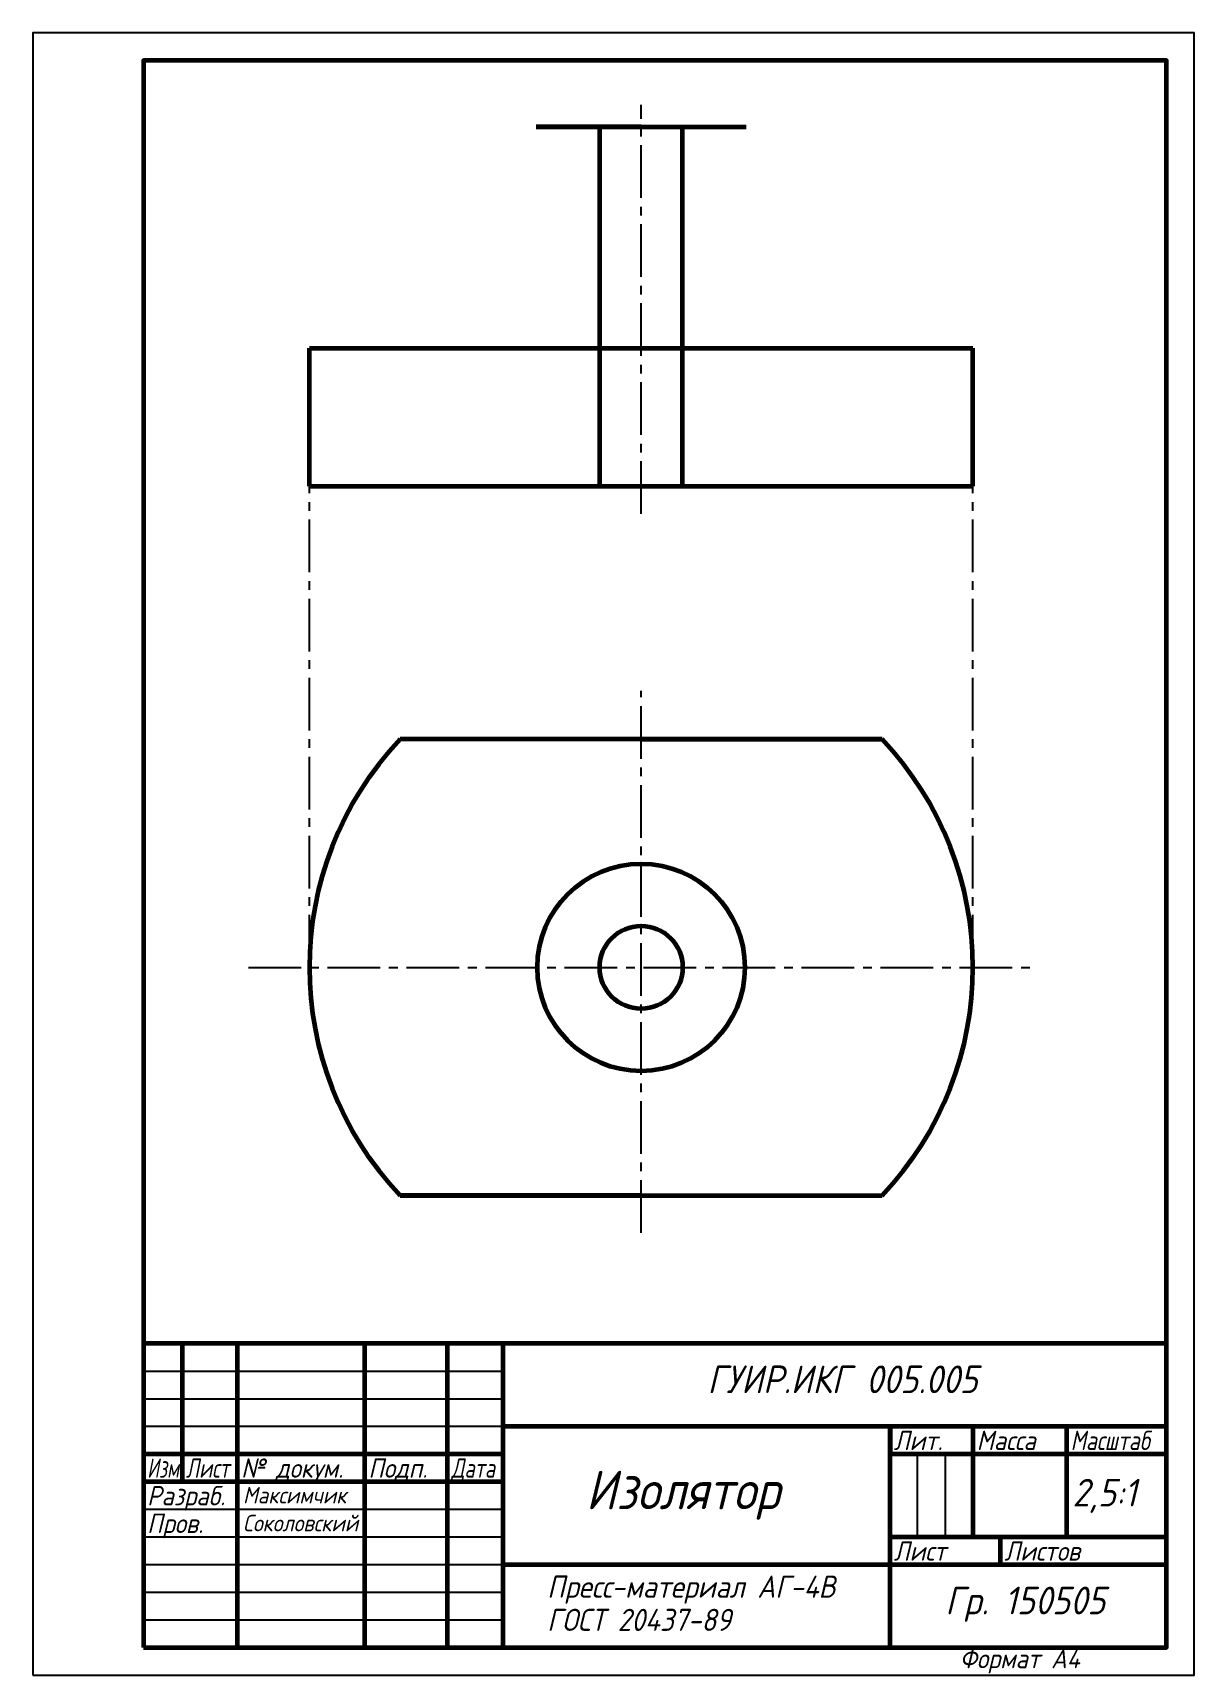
# Model space of a CAD drawing. Header units: millimetres. Extents: x 0 to 210, y 0 to 297.
import ezdxf

# ---------------------------------------------------------------- set-up
doc = ezdxf.new("R2010")
doc.units = ezdxf.units.MM
doc.header["$LTSCALE"] = 0.5
doc.linetypes.add('осевая2', pattern=[28.575, 19.05, -3.175, 3.175, -3.175])
doc.layers.get('0').update_dxf_attribs({"lineweight": 60})
doc.layers.get('Defpoints').update_dxf_attribs({"color": 5})
doc.layers.add('1-оси', color=1, linetype='осевая2')
doc.layers.add('4-текст', color=7, linetype='Continuous', true_color=0x00ad00)
doc.styles.get("Standard").update_dxf_attribs({"font": 'ISOCPEUI.TTF', "width": 0.9})

msp = doc.modelspace()

# ---------------------------------------------------------------- linework, layer by layer
for p, q in [((110, 280), (91, 280)), ((91, 280), (129, 280)), ((102.5, 215), (102.5, 280)), ((117.5, 215), (117.5, 280)), ((50, 215), (50, 240)), ((50, 240), (170, 240)), ((170, 215), (170, 240)), ((50, 215), (170, 215)), ((153.57, 169.25), (66.43, 169.25)), ((110, 169.25), (153.57, 169.25)), ((110, 86.75), (66.43, 86.75)), ((66.43, 86.75), (153.57, 86.75)), ((155, 45), (155, 40))]:
    msp.add_line(p, q)
at = {"lineweight": 60}
for p, q in [((205, 60), (20, 60)), ((27, 60), (27, 35)), ((37, 5), (37, 60)), ((60, 60), (60, 5)), ((75, 5), (75, 60)), ((85, 60), (85, 5)), ((85, 45), (205, 45)), ((155, 5), (155, 45)), ((170, 45), (170, 25)), ((187, 25), (187, 45)), ((20, 40), (85, 40)), ((155, 40), (205, 40)), ((20, 35), (85, 35)), ((155, 25), (205, 25)), ((175, 20), (175, 25)), ((85, 20), (205, 20))]:
    msp.add_line(p, q, dxfattribs=at)
at = {"lineweight": -3}
for p, q in [((20, 55), (85, 55)), ((20, 50), (85, 50)), ((20, 45), (85, 45)), ((160, 25), (160, 40)), ((165, 40), (165, 25)), ((20, 30), (85, 30)), ((20, 25), (85, 25)), ((20, 20), (85, 20)), ((20, 15), (85, 15)), ((20, 10), (85, 10))]:
    msp.add_line(p, q, dxfattribs=at)
at = {"lineweight": 60}
msp.add_lwpolyline([(20, 5), (205, 5), (205, 292), (20, 292)], close=True, dxfattribs=at)
for radius in [18.75, 7.5]:
    msp.add_circle((110, 128), radius)
for start, end in [(136.5675, 223.4325), (316.5675, 43.4325)]:
    msp.add_arc((110, 128), 60, start, end)
at = {"layer": '1-оси'}
for p, q in [((110, 210), (110, 284)), ((50, 128), (50, 215)), ((170, 128), (170, 215)), ((110, 80), (110, 178)), ((39, 128), (181, 128))]:
    msp.add_line(p, q, dxfattribs=at)
at = {"layer": 'Defpoints'}
msp.add_lwpolyline([(0, 0), (210, 0), (210, 297), (0, 297)], close=True, dxfattribs=at)

# ---------------------------------------------------------------- texts
at = {"lineweight": -3, "width": 0.9}
msp.add_text('Формат А4', height=3.5, dxfattribs=at).set_placement((167.6, 1.25))
at = {"layer": '4-текст', "lineweight": -3}
for s, height, width, p in [('ГУИР.ИКГ 005.005', 5, 0.9, (122, 51)), ('Лит.', 3.5, 0.9, (155.67, 40.7)), ('Масса', 3.5, 0.9, (170.67, 40.7)), ('Масштаб', 3.5, 0.8, (187.67, 40.7)), ('Изм.', 3.5, 0.7, (20.67, 35.7)), ('Лист', 3.5, 0.75, (27.67, 35.7)), ('№ докум.', 3.5, 0.9, (37.67, 35.7)), ('Подп.', 3.5, 0.9, (60.67, 35.7)), ('Дата', 3.5, 0.75, (75.67, 35.7)), ('Изолятор', 7, 0.9, (100, 30)), ('Разраб.', 3.5, 0.9, (20.67, 30.7)), ('Максимчик', 3, 0.9, (38, 31.05)), ('2,5:1', 5, 0.9, (188, 30.5)), ('Пров.', 3.5, 0.9, (20.67, 25.7)), ('Соколовский', 3, 0.9, (38, 26)), ('Лист', 3.5, 0.9, (155.67, 20.7)), ('Листов', 3.5, 0.9, (175.67, 20.7)), ('Пресс-материал АГ-4В', 4, 0.9, (93, 14)), ('Гр. 150505', 5, 0.9, (165, 11)), ('ГОСТ 20437-89', 4, 0.9, (93, 8))]:
    msp.add_text(s, height=height, dxfattribs=dict(at, width=width)).set_placement(p)

doc.saveas('drawing.dxf')
